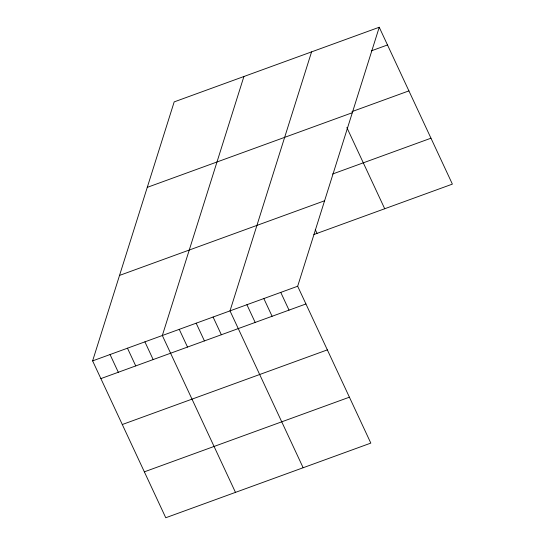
<?xml version="1.0" encoding="UTF-8"?>
<svg xmlns="http://www.w3.org/2000/svg" width="545" height="545" viewBox="0 0 545 545"><rect width="100%" height="100%" fill="white"/><g stroke="black" fill="none" stroke-linecap="round" stroke-linejoin="round"><path stroke-width="0.82" d="M379.238 27.25L297.672 286.241L370.818 443.105L165.762 517.75L92.616 360.885L174.182 101.895L379.238 27.25L452.384 184.115L313.879 234.534M243.901 76.518L162.335 335.509L235.481 492.373M311.57 51.884L230.004 310.875L303.149 467.739M371.349 50.849L387.495 44.969M352.009 111.602L408.913 90.886M147.266 187.364L352.322 112.72M332.545 174.025L430.972 138.198M119.532 275.416L324.588 200.771M92.616 360.885L297.672 286.241M100.88 378.605L305.936 303.96M122.291 424.521L327.347 349.876M144.35 471.834L349.406 397.189M346.845 127.537L384.716 208.749M315.262 229.554L317.047 233.383M280.757 292.399L289.02 310.119M263.834 298.558L272.098 316.277M246.919 304.716L255.183 322.436M213.088 317.033L221.352 334.753M196.173 323.192L204.429 340.911M179.251 329.35L187.514 347.063M144.909 341.851L153.165 359.571M127.476 348.194L135.739 365.913M110.049 354.543L118.306 372.255"/></g></svg>
